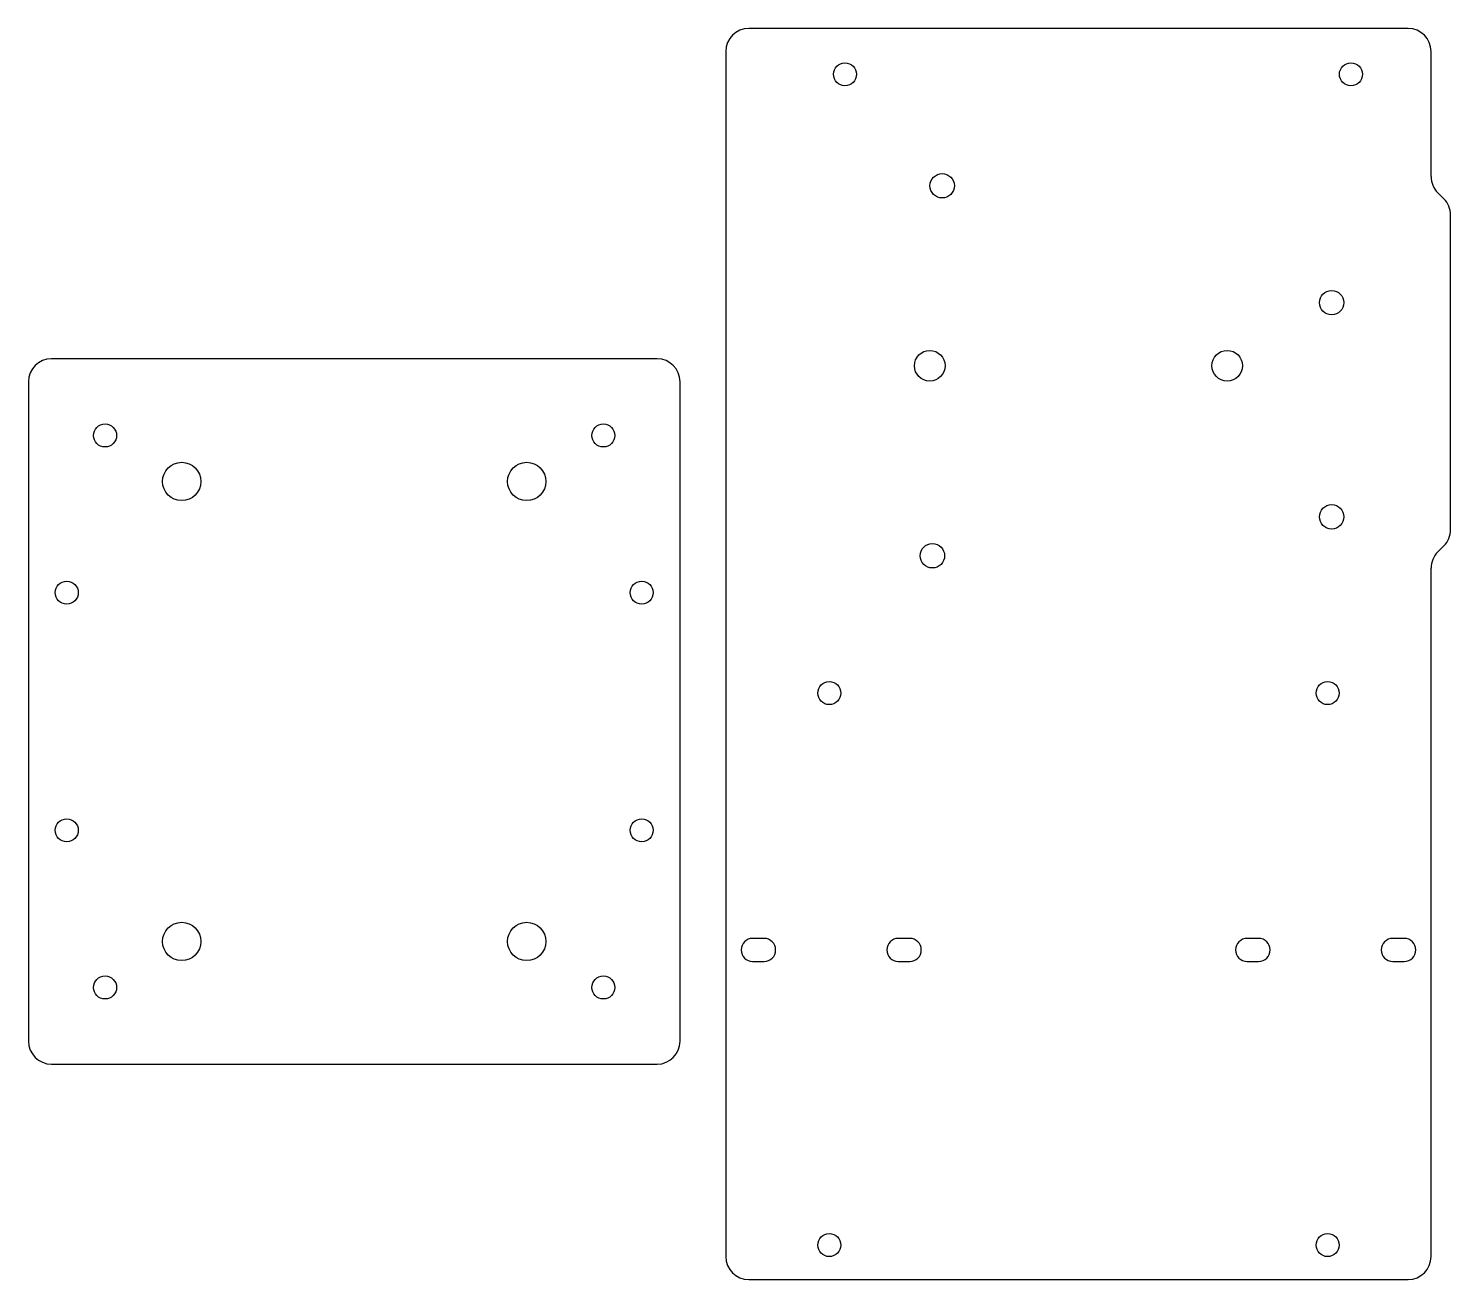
# Model space of a CAD drawing. Header units: millimetres. Extents: x -90 to 95, y -16 to 148.
import ezdxf

# ---------------------------------------------------------------- set-up
doc = ezdxf.new("R2010")
doc.units = ezdxf.units.MM
doc.header["$MEASUREMENT"] = 0
doc.layers.add('___', color=7, linetype='Continuous', true_color=0x000000)
doc.layers.add('____', color=7, linetype='Continuous', true_color=0x000000)

msp = doc.modelspace()

# ---------------------------------------------------------------- linework, layer by layer
at = {"layer": '___'}
msp.add_circle((79.97, 83.8), 1.59, dxfattribs=at)
at = {"layer": '____'}
for p, q in [((89.95, 147.5), (3.95, 147.5)), ((0.95, 144.5), (0.95, 58.2)), ((92.95, 128.19), (92.95, 144.5)), ((94.61, 125.28), (93.82, 126.07)), ((95.49, 82.13), (95.49, 123.16)), ((93.82, 79.23), (94.61, 80.01)), ((92.95, 58.2), (92.95, 77.1)), ((0.95, 58.2), (0.95, -12.69)), ((92.95, -12.69), (92.95, 58.2)), ((5.95, 28.81), (4.45, 28.81)), ((24.95, 28.81), (23.45, 28.81)), ((70.45, 28.81), (68.95, 28.81)), ((89.45, 28.81), (87.95, 28.81)), ((4.45, 25.81), (5.95, 25.81)), ((23.45, 25.81), (24.95, 25.81)), ((68.95, 25.81), (70.45, 25.81)), ((87.95, 25.81), (89.45, 25.81)), ((3.95, -15.69), (89.95, -15.69))]:
    msp.add_line(p, q, dxfattribs=at)
for centre, radius in [((16.49, 141.52), 1.5), ((82.49, 141.52), 1.5), ((29.17, 126.98), 1.59), ((79.97, 111.74), 1.59), ((27.55, 103.51), 2), ((66.35, 103.51), 2), ((-80.02, 94.41), 1.5), ((-15.02, 94.41), 1.5), ((-70.02, 88.41), 2.5), ((-25.02, 88.41), 2.5), ((27.9, 78.72), 1.59), ((-85.02, 73.91), 1.5), ((-10.02, 73.91), 1.5), ((14.45, 60.81), 1.5), ((79.45, 60.81), 1.5), ((-85.02, 42.91), 1.5), ((-10.02, 42.91), 1.5), ((-70.02, 28.41), 2.5), ((-25.02, 28.41), 2.5), ((-80.02, 22.41), 1.5), ((-15.02, 22.41), 1.5), ((14.45, -11.19), 1.5), ((79.45, -11.19), 1.5)]:
    msp.add_circle(centre, radius, dxfattribs=at)
for centre, radius, start, end in [((3.95, 144.5), 3, 90, 180), ((89.95, 144.5), 3, 360, 90), ((95.95, 128.19), 3, 180, 225), ((92.49, 123.16), 3, 0, 45), ((-87.02, 101.41), 3, 90, 180), ((-8.02, 101.41), 3, 0, 90), ((92.49, 82.13), 3, 315, 360), ((95.95, 77.1), 3, 135, 180), ((4.45, 27.31), 1.5, 90, 270), ((5.95, 27.31), 1.5, 270, 90), ((23.45, 27.31), 1.5, 90, 270), ((24.95, 27.31), 1.5, 270, 90), ((68.95, 27.31), 1.5, 90, 270), ((70.45, 27.31), 1.5, 270, 90), ((87.95, 27.31), 1.5, 90, 270), ((89.45, 27.31), 1.5, 270, 90), ((-87.02, 15.41), 3, 180, 270), ((-8.02, 15.41), 3, 270, 360), ((3.95, -12.69), 3, 180, 270), ((89.95, -12.69), 3, 270, 360)]:
    msp.add_arc(centre, radius, start, end, dxfattribs=at)
for points in [[(-8.02, 104.41), (-47.52, 104.41), (-87.02, 104.41)], [(-90.02, 101.41), (-90.02, 58.41), (-90.02, 15.41)], [(-5.02, 15.41), (-5.02, 58.41), (-5.02, 101.41)], [(-87.02, 12.41), (-47.52, 12.41), (-8.02, 12.41)]]:
    msp.add_open_spline(points, degree=2, dxfattribs=at)

doc.saveas('drawing.dxf')
